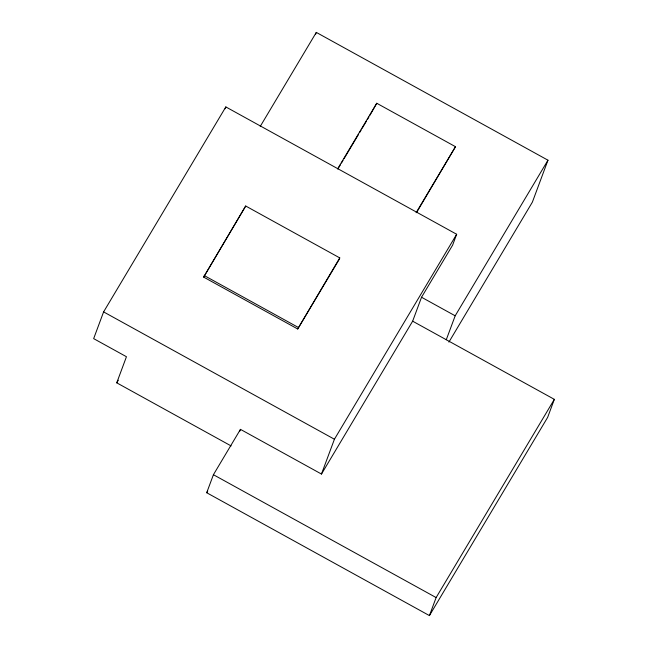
<?xml version="1.0" encoding="UTF-8"?>
<svg xmlns="http://www.w3.org/2000/svg" width="648" height="648" viewBox="0 0 648 648"><rect width="100%" height="100%" fill="white"/><g stroke="black" fill="none" stroke-linecap="round" stroke-linejoin="round"><path stroke-width="0.97" d="M412.646 321.181L554.34 399.346L547.641 417.377L429.422 615.6L206.712 492.739L213.419 474.709L240.465 429.357L321.473 474.053L412.646 321.181L421.54 297.246L452.62 245.147L456.662 234.268L225.836 106.928L103.599 311.899L93.66 338.629L126.449 356.724L116.745 382.83L231.101 445.921M225.156 108.767L225.836 106.928M203.65 277.101L245.697 206.007L339.755 257.896L339.179 259.451L297.707 328.99L203.65 277.101L245.697 206.007M315.617 34.263L316.313 32.4L547.973 160.202L532.364 202.16L448.902 342.112M239.76 431.252L240.465 429.357M416.567 212.552L455.487 146.699L376.747 103.259L369.951 115.247M297.707 328.99L339.755 257.896M321.473 474.053L334.425 439.239L456.662 234.268M446.278 339.73L455.18 315.803L547.973 160.202M429.422 615.6L436.128 597.569L554.34 399.346M260.245 126.409L316.313 32.4M116.745 382.83L118.301 380.222M337.883 168.431L376.747 103.259M337.827 169.112L340.419 164.77M341.456 163.029L343.011 160.429M344.048 158.687L358.555 134.363M359.591 132.621L361.147 130.013M362.183 128.28L366.331 121.322M367.359 119.588L368.915 116.98M206.712 492.739L207.733 491.022M416.105 212.738L455.487 146.699M421.54 297.246L455.18 315.803M204.225 275.546L298.291 327.434M103.599 311.899L334.425 439.239M213.419 474.709L436.128 597.569"/></g></svg>
